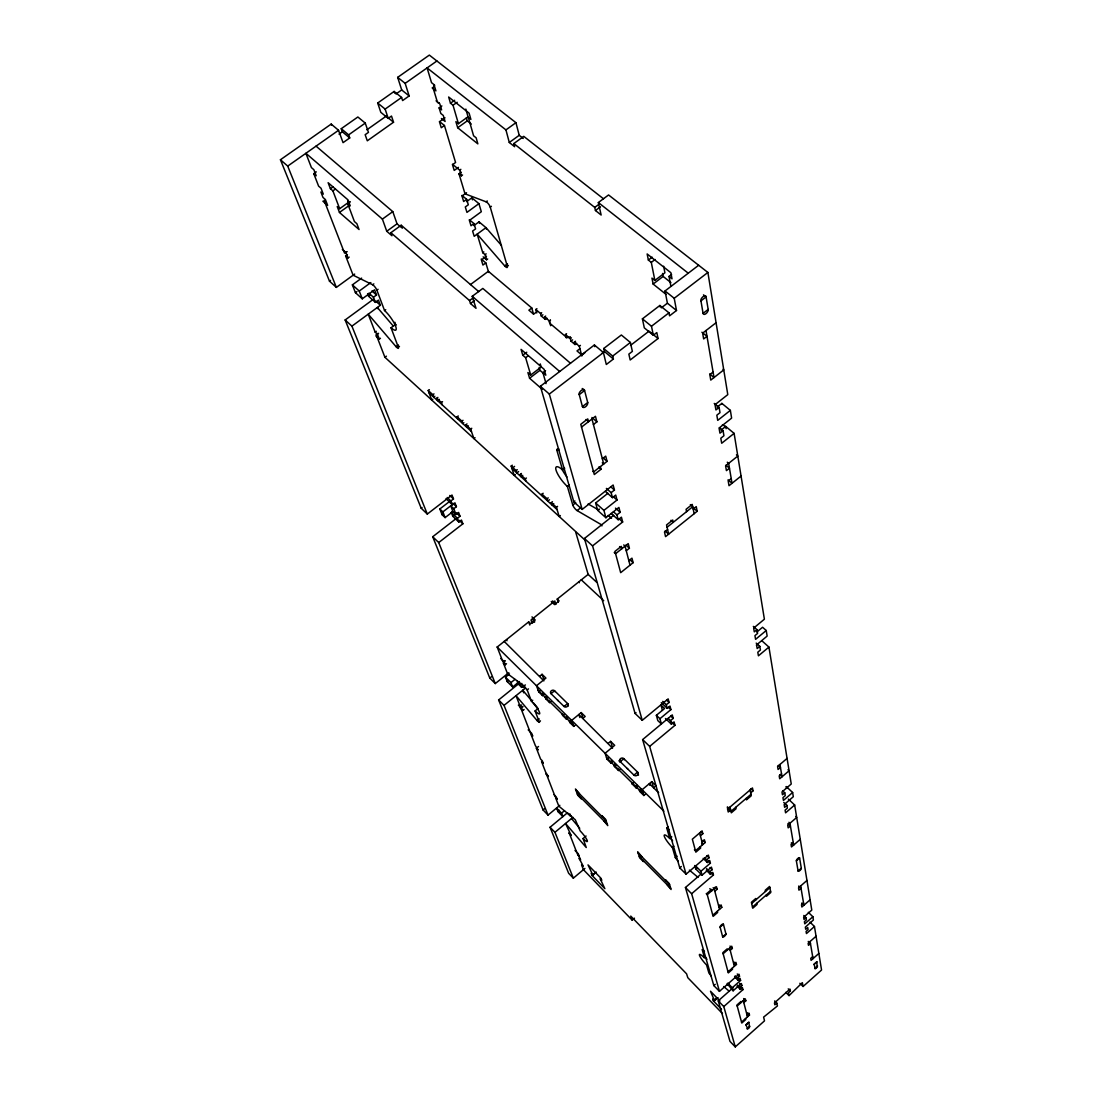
<?xml version="1.0" encoding="UTF-8"?>
<svg xmlns="http://www.w3.org/2000/svg" width="1102" height="1102" viewBox="0 0 1102 1102"><rect width="100%" height="100%" fill="white"/><g stroke="black" fill="none" stroke-linecap="round" stroke-linejoin="round"><path stroke-width="1.5" d="M745.971 1024.97L748.878 1022.229L745.971 1024.722L747.707 1028.937A2.328 0.744 -45 0 0 749.429 1027.45L748.933 1022.339M814.02 964.484L816.899 961.839L817.064 967.267A2.3 0.73 -45.8 0 1 815.37 968.727L814.047 964.222L816.871 961.784M747.004 1028.855L749.939 1026.237M814.722 968.603L817.615 966.041M774.651 1000.933L776.8 1003.096L774.858 1004.831L774.431 1002.93L789.996 989.073L790.396 991.015L788.453 992.737L789.046 995.616L802.366 982.64L803.082 986.497L821.555 970.036L814.461 926.506L809.956 922.112M732.885 987.943L718.242 1000.85L729.979 1041.376L735.268 1046.9L764.512 1020.851L763.617 1017.118L777.433 1005.947L776.8 1003.096M743.795 1002.6L745.82 1000.809L745.31 998.839L737.197 1006.002M747.004 1014.901L748.988 1013.137L749.484 1015.052L741.536 1022.105M812.684 956.619L810.728 958.341L811.086 960.365L818.855 953.45M735.268 1046.9L723.78 1006.567L742.941 989.651L742.417 987.612L740.365 989.431L739.841 987.392L741.894 985.574L741.37 983.521L733.119 990.808L727.113 983.549M814.461 926.506L806.444 933.573L806.072 931.438L808.083 929.661L807.725 927.512L805.7 929.289L805.328 927.126L813.4 920.005L812.877 916.726L808.317 912.304M816.059 936.245L808.124 943.257L808.482 945.351L810.466 943.601L808.234 941.411M701.395 873.79L685.444 887.509L713.821 985.574L719.454 991.359L738.974 974.182L739.511 976.276L737.431 978.108L737.968 980.188L740.048 978.356L740.572 980.436L732.293 987.736L733.119 990.808M727.527 985.092L729.069 983.728M803.771 915.473L806.044 917.691L804.005 919.481L803.633 917.277L811.788 910.1L794.666 805.011L788.343 799.088M721.507 1009.28L713.325 1000.836L716.837 997.737M713.325 1000.836L712.774 998.935L714.523 1000.74L718.036 997.641M812.877 916.726L804.763 923.862L804.391 921.685L806.43 919.894L806.044 917.691M733.794 964.154L735.916 962.308L736.467 964.457L728.023 971.868M803.537 902.951L801.471 904.77L801.857 907.029L810.108 899.783M713.821 985.574L715.226 984.334M723.146 953.753L731.769 946.205L732.348 948.436L730.199 950.323M806.967 880.443L798.537 887.813L798.936 890.168L801.044 888.322L798.702 886.049M751.688 903.475L769.857 887.661M752.487 907.042L770.587 891.27M722.65 936.81L725.942 933.945L723.422 924.261A2.245 0.799 -45.3 0 0 721.521 924.826A2.245 0.799 -45.3 0 0 720.102 927.14L722.65 936.81A2.218 0.785 -45.3 0 0 724.524 936.232A2.218 0.785 -45.3 0 0 725.942 933.945M798.096 871.021L801.306 868.224L799.597 857.976A2.218 0.785 -46.4 0 0 797.82 858.458A2.218 0.785 -46.4 0 0 796.36 860.8L798.096 871.021A2.19 0.771 -46.3 0 0 799.859 870.539A2.19 0.771 -46.3 0 0 801.306 868.224M712.787 915.197L721.782 907.387L721.163 904.962L718.903 906.918M800.259 839.338L791.47 846.956L791.029 844.394L793.233 842.493M720.102 927.14L723.422 924.261M796.36 860.8L799.597 857.976M714.826 891.229L717.126 889.245L716.465 886.711L707.264 894.672L706.23 893.639M719.454 991.359L691.643 893.736L713.449 874.96L712.774 872.357L710.446 874.368L709.757 871.751L712.099 869.74L711.424 867.109L702.029 875.181L700.955 871.241L710.404 863.128L709.716 860.469L707.346 862.494L703.145 858.334M786.236 786.539L792.627 792.503L783.426 800.41L782.943 797.614L785.258 795.63L784.776 792.806L782.627 790.795M783.742 802.408L786.911 805.383L784.624 807.353L784.156 804.584L793.316 796.718L792.627 792.503M794.666 805.011L785.574 812.849L785.106 810.108L787.379 808.152L786.911 805.383M575.01 850.413L578.219 853.706L579.046 855.855L577.448 854.202L579.804 857.811L580.616 859.946L579.018 858.293L582.324 864.34L583.137 866.434L581.553 864.794L583.426 869.671L632.176 920.129L634.476 918.159M686.078 874.175L649.67 746.398L674.961 725.336L674.08 721.879L671.366 724.138L670.457 720.667L673.184 718.408L672.275 714.895L642.631 739.594L679.755 867.866L686.078 874.175L708.338 855.083L709.027 857.783L706.658 859.822L707.346 862.494M702.029 875.181L695.761 868.968L696.932 867.963M784.776 792.806L782.461 794.79L781.965 791.966L791.25 784.004L768.934 647.081L761.73 640.648M787.076 758.41L777.571 766.51L778.081 769.485L780.45 767.46L778.26 765.422M700.404 835.771L702.828 833.691L702.098 830.867L692.345 839.187L695.83 852.163L700.652 848.044L700.293 846.667M750.655 792.889L753.038 790.85L752.459 787.93L727.568 809.143L728.229 812.022L730.64 809.97L727.389 806.843M678.295 861.447L675.333 857.604L677.069 856.13M750.958 794.322L730.97 811.389L727.265 807.821M701.974 841.832L704.398 839.765L705.115 842.548L695.458 850.785L694.398 849.738M781.538 773.852L779.183 775.863L779.693 778.783L789.087 770.753L787.999 769.733M679.755 867.866L681.353 866.503M675.333 857.604L672.385 847.466L673.914 846.171M671.779 836.845L669.782 838.526L666.724 828.001L668.06 826.858M596.265 872.095L592.835 874.988L588.013 864.891L600.976 878.266L601.761 880.374L600.149 878.707L604.874 888.708L592.022 875.429L595.452 872.536M567.544 812.684L550.05 827.258L568.632 873.266L573.343 878.17L584.914 868.417M569.004 833.25L571.167 835.481L565.533 823.483L586.25 847.534L583.068 838.553L586.057 836.032M645.221 794.377L643.857 795.506L639.725 791.429L641.075 790.286M653.541 787.751L655.965 785.726L651.778 781.635L642.108 789.735L643.857 795.506M637.631 786.897L636.281 788.026L632.162 783.963L633.512 782.833M637.19 785.451L635.826 786.58L636.281 788.026M640.634 788.853L639.284 789.982L639.725 791.429M768.934 647.081L758.424 655.828L757.804 652.205L760.435 650.001L759.815 646.351L756.206 643.113M569.858 813.841L570.616 816.238L571.359 815.618M573.343 878.17L554.953 832.313L572.971 817.298M633.967 775.133L637.576 772.116L623.842 758.658A2.397 2.094 -17.5 0 0 620.509 758.644A2.397 2.094 -17.5 0 0 620.247 761.661L633.967 775.133A2.411 2.121 -17 0 0 637.328 775.147A2.411 2.121 -17 0 0 637.576 772.116L638.499 775.133M662.729 703.682L661.021 705.101L664.589 708.49L656.365 715.308L657.798 720.57L661.365 723.973L659.946 718.711L670.911 709.605L670.002 706.051L667.247 708.338L661.269 702.663M756.881 631.983L762.57 627.258L766.234 630.509L755.586 639.339L754.939 635.62L757.611 633.402L756.978 629.655L753.313 626.391M611.927 760.587L610.577 761.702L611.059 763.163L612.395 762.047M518.436 683.956L498.627 699.949L543.066 809.97L548.038 815.094L559.83 805.3M756.482 645.001L767.144 636.074L766.234 630.509M557.929 811.554L556.579 808.069L561.538 813.152L562.874 816.61L557.929 811.554L559.43 810.314M615.315 763.92L613.966 765.036L614.434 766.496L618.511 770.505L619.847 769.389M618.897 760.931L620.247 759.815M620.247 761.661L623.842 758.658L624.187 759.76M614.434 766.496L615.784 765.38M619.82 762.033L621.156 760.903M759.815 646.351L757.17 648.555L756.537 644.89M561.538 813.152L564.541 810.645M608.221 743.354L610.618 741.37L614.682 745.338L605.081 753.286L607.009 759.168L611.059 763.163M613.662 515.295L584.432 538.479L635.069 713.435L642.246 720.322L668.156 698.875L669.079 702.47L666.324 704.757L667.247 708.338M756.978 629.655L754.291 631.873L753.644 628.099L764.389 619.2L734.111 433.375L725.736 426.433L722.402 424.876M543.066 809.97L544.416 808.854M607.009 759.168L608.359 758.066M635.069 713.435L635.992 712.663M546.137 774.279L548.41 776.579L545.724 772.35L541.564 761.606L543.286 763.342L542.294 760.779L540.572 759.044L536.385 748.23L538.52 746.495M570.616 719.909L569.293 720.997L569.803 722.499L573.743 726.37L575.079 725.281M582.779 718.421L585.162 716.479L581.195 712.581L571.663 720.391L573.743 726.37M569.803 722.499L571.139 721.397M564.059 706.478L567.613 703.572L554.568 690.775A2.342 1.997 -19.6 0 0 551.331 690.789A2.342 1.997 -19.6 0 0 551.014 693.668L564.059 706.478A2.342 2.011 -19.2 0 0 567.31 706.465A2.342 2.011 -19.2 0 0 567.613 703.572L568.398 705.845M567.861 718.173L566.538 719.262L562.626 715.405L563.948 714.316M567.337 716.686L566.015 717.774L566.538 719.262M546.551 696.202L545.228 697.29L545.779 698.806L549.65 702.608L550.972 701.533M524.111 709.481L522.858 710.487L519.979 705.886L516.025 695.679L537.129 720.625L539.222 718.917M537.129 720.625L539.126 722.361L540.462 720.86M519.979 705.886L521.218 704.867M543.892 694.549L542.556 695.624L538.713 691.836L540.035 690.761M530.475 732.982L520.516 707.291L521.907 706.162M521.769 707.677L523.023 706.658M538.272 708.338L535.09 710.942A9.946 1.873 50.9 0 0 539.47 712.264A9.946 1.873 50.9 0 0 531.453 701.285L532.734 700.238M543.341 693.034L542.005 694.108L542.556 695.624M551.014 693.668L554.568 690.775L554.871 691.643M545.779 698.806L547.102 697.718M517.293 683.047L521.645 687.359L523.891 685.54L524.993 688.433L504.027 705.376L548.038 815.094M504.647 661.903L503.338 662.949L507.526 673.735L524.042 685.967L525.351 684.921M539.704 676.215L542.06 674.314L545.931 678.088L536.481 685.747L538.713 691.836M531.453 701.285L527.183 689.935L528.492 688.874M519.441 681.532L512.664 687.001L507.209 681.573L508.339 680.664M512.664 687.001L510.956 682.606L514.937 679.411M521.645 687.359L520.543 684.452L521.811 683.433M503.338 662.949L505.198 664.782L506.493 663.735M628.843 560.656L631.956 558.149L633.127 562.681L620.674 572.668L614.957 551.399L621.294 546.344L621.9 548.658L619.6 546.578M693.186 509.069L696.244 506.617L697.18 511.273L665.553 536.646L664.506 532.059L667.592 529.58M741.054 476.05L729.014 485.72L728.202 480.995L731.232 478.571M508.807 672.702L495.28 683.571L489.798 678.088L491.327 676.862M507.209 681.573L505.487 677.179L509.455 673.983M532.831 622.63L532.101 623.209L530.999 620.054L554.885 600.962L555.504 604.502M533.547 622.051L534.415 621.363L532.156 619.186M626.267 550.752L629.407 548.245L628.223 543.617L615.577 553.714L614.227 552.488M667.096 527.252L692.745 506.713L690.334 504.633M503.917 660.497L502.76 661.434L497.181 647.053L528.684 621.886L530.572 623.704L535.214 619.999L531.99 616.886M505.198 664.782L504.027 661.737L505.322 660.704M558.246 602.298L557.213 599.102L588.151 574.39L575.712 532.183M611.155 513.422L618.194 519.731L621.418 517.169L622.658 521.976L592.573 545.903L642.246 720.322M734.111 433.375L721.686 443.252L720.804 438.224L723.931 435.745L723.077 430.689L719.468 427.686M607.891 493.297L595.645 502.967L597.656 510.336L605.907 517.733L618.911 507.43L620.164 512.32L616.941 514.882L618.194 519.731M721.08 430.111L725.736 426.433L726.108 428.678M723.077 430.689L719.937 433.169L719.055 428.072L731.618 418.126L730.364 410.371L721.865 403.387L717.14 407.12M605.907 517.733L603.924 510.391L617.01 500.032L615.729 495.06L612.45 497.649L611.155 492.649L614.448 490.046L613.139 485.004L582.173 509.413L573.839 501.892L540.379 386.279L594.391 344.981L603.428 352.557L606.307 364.487L613.387 359.032L612.698 356.07L603.689 348.521L621.349 334.994L630.385 342.474L632.369 351.4L628.856 354.114L630.179 359.996L658.032 338.521L656.82 332.57L653.334 335.256L644.312 327.873L642.411 318.85L659.864 305.474L668.969 312.816L669.548 315.847L676.504 310.502L674.217 298.284L665.043 290.956L698.654 265.251M714.234 403.428L719.11 407.451L715.928 409.958L715.019 404.696L727.788 394.626L707.883 272.456L608.566 194.958L598.358 202.548L601.141 215.028L595.452 210.523L594.749 207.424L513.808 143.577L523.753 136.359L603.524 198.828M597.656 510.336L599.281 509.041M730.364 410.371L717.719 420.372L716.823 415.178L720.005 412.671L719.11 407.451M573.839 501.892L574.955 501.024M601.926 525.902L601.623 524.841L577.117 510.584A4.201 1.102 51.9 0 1 572.792 505.06L575.767 502.719M560.339 515.584L559.182 516.494L556.386 507.278L551.289 502.636L552.446 501.727M577.117 510.584L581.277 507.306M602.339 458.763L605.714 456.118L607.064 461.38L593.592 471.945L592.876 471.312M553.741 503.586L552.006 504.95L551.289 502.636M600.342 466.656L601.017 469.259L594.295 474.549L580.782 424.298L587.765 418.884L588.509 421.68L586.002 419.504M556.386 507.278L557.557 506.369M542.707 496.492L541.991 494.164L543.148 493.255M549.512 499.743L547.777 501.093L547.06 498.779L548.217 497.87M713.077 372.049L709.812 374.611L710.762 380.094L723.766 369.9L723.036 369.308M572.792 505.06L567.378 486.45L569.197 485.032M567.378 486.45A14.285 3.829 52.2 0 1 556.055 470.182A14.285 3.829 52.2 0 1 562.571 469.92L564.706 468.254M522.734 475.361L521.012 476.698L520.254 474.37L521.411 473.474M452.151 511.865L451.338 512.499L452.798 516.287L458.859 522.059L461.449 520.048L462.868 523.808L438.72 542.556L495.28 683.571M581.525 427.094L595.466 416.28L596.898 421.846L593.427 424.532M716.08 322.721L702.649 333.135L703.641 338.934L706.988 336.33L701.905 332.239M562.571 469.92L556.868 450.332L558.728 448.886M525.985 481.243L525.241 478.902L526.398 478.006M445.112 517.609L442.88 511.879L450.732 505.818L452.922 511.576L445.112 517.609L442.081 514.717L443.376 513.711M579.156 394.282L582.421 406.597L587.71 402.519L584.487 390.163A2.7 1.501 -50.1 0 0 583.578 389.474L582.875 389.571M703.076 313.367L708.173 309.428L706.024 296.534A2.672 1.433 -52.7 0 0 705.239 295.763L704.591 295.832A4.091 2.19 -52.7 0 0 701.602 298.256L701.271 298.821A2.672 1.433 -52.7 0 0 700.886 300.502L703.076 313.367A3.471 1.846 -52.5 0 0 706.01 313.629A3.471 1.846 -52.5 0 0 708.173 309.428M458.859 522.059L457.426 518.271L460.016 516.259L458.584 512.444L455.98 514.469L453.79 508.711L456.407 506.7L454.947 502.829L452.33 504.854L446.021 498.572M515.364 474.535L514.221 475.417L511.176 466.077L512.32 465.196M514.565 466.394L511.934 468.433L557.089 509.606M452.798 516.287L454.575 514.909M518.601 471.601L516.879 472.937L516.122 470.595L517.279 469.7M489.798 678.088L432.7 536.743L456.173 518.56M579.253 394.64L584.583 390.521L582.214 388.496M700.955 300.874L706.093 296.906L703.489 294.854M373.564 299.138L345.146 319.966L421.184 508.201L427.3 514.083L451.999 495.032L453.487 498.944L450.856 500.969L452.33 504.854M442.081 514.717L439.836 508.972L450.291 500.914M612.698 356.07L630.385 342.474M653.334 335.256L651.489 326.247L668.969 312.816M630.496 345.408L649.023 331.165L658.032 338.521M421.184 508.201L422.066 507.526M584.845 352.833L581.897 355.078L576.993 350.932L579.928 348.687M475.031 437.714L473.901 438.582L470.623 429.146L465.843 424.793L466.986 423.926M602.188 353.191L604.406 351.497L603.689 348.521M661.324 307.844L667.399 303.202L665.043 290.956M582.173 509.413L549.319 394.061L603.428 352.557M674.217 298.284L707.883 272.456M576.69 343.287L575.037 344.554L574.404 342.075L575.506 341.234M542.198 389.24L529.58 378.234L539.952 370.313L539.14 367.462M666.104 294.413L653.142 284.054L663.128 276.423L662.564 273.448M468.378 425.868L466.683 427.163L465.843 424.793M546.041 383.634L542.914 372.655L545.559 370.644M670.884 286.258L669.038 276.437L671.586 274.494M470.623 429.146L471.766 428.279M581.815 356.042L579.308 346.221L580.41 345.381M457.964 419.215L457.123 416.845L458.267 415.977M566.359 337.928L565.464 334.54L566.566 333.699M463.846 422.686L462.716 423.54L461.876 421.171L463.019 420.303M575.037 344.554L570.974 341.11L570.326 338.645L571.428 337.804M570.974 341.11L572.627 339.857M529.58 378.234L527.899 372.545L530.723 375.011L541.151 367.062L540.255 363.908M653.142 284.054L651.957 278.117L654.863 280.431L664.905 272.786L663.652 266.202M530.723 375.011L525.64 357.723L522.789 355.243L526.742 352.241M654.863 280.431L651.296 262.386L648.362 260.058L652.177 257.179M525.64 357.723L528.285 355.712M651.296 262.386L655.111 259.493M434.863 396.279L433.733 397.119L432.852 394.736L428.21 390.494L429.339 389.653M546.895 318.147L545.256 319.373L541.275 316.012L542.914 314.786M432.838 399.186L431.708 400.04L428.21 390.494M439.299 399.379L437.604 400.66L436.736 398.263L437.866 397.409M545.256 319.373L544.567 316.894L545.669 316.067M442.274 404.916L441.42 402.533L442.549 401.679M550.284 324.346L549.361 320.944L550.463 320.117M470.416 284.605L488.351 271.299L531.784 307.995L528.877 310.185L533.616 314.194L536.522 312.004M536.784 312.927L535.834 309.51L536.922 308.684M432.852 394.736L433.981 393.882M541.275 316.012L540.586 313.533L541.688 312.706M570.492 363.247L482.828 288.435L472.221 296.314L476.023 308.312L470.485 303.532L469.535 300.557L473.474 297.623M594.749 207.424L598.551 204.6M470.485 303.532L474.425 300.612M595.452 210.523L600.507 206.763M380.452 338.273L379.322 339.099L377.421 334.168L375.162 332.129L368.22 314.18L395.976 346.579L398.249 344.885M487.69 258.97L486.602 259.769L485.073 254.658L482.759 252.716L477.166 234.147L504.675 265.858L507.443 263.819M386.389 356.18L384.915 357.282L376.126 334.595L377.628 333.493M395.976 346.579A3.981 0.95 53.5 0 0 398.332 347.213L399.475 346.359M504.675 265.858A3.926 1.185 54.3 0 0 507.306 266.271L508.408 265.444M377.421 334.168L378.551 333.341M485.073 254.658L486.161 253.859M486.478 256.229L481.395 259.976L482.924 265.045L485.83 262.91L481.243 259.039M398.332 347.213L391.031 327.776L395.37 324.567M391.031 327.776A13.568 3.292 53.7 0 0 395.618 326.192A13.568 3.292 53.7 0 0 384.543 310.544L385.728 309.69M375.162 332.129L376.292 331.289M482.759 252.716L483.847 251.917M367.6 293.697L368.578 296.259L375.41 302.375L378.454 300.143L380.383 305.24L351.924 326.151L427.3 514.083M347.419 254.603L345.629 255.898L353.122 275.211L372.628 284.743L373.826 283.875M461.297 172.188L458.997 173.854L465.016 193.828L486.106 201.818L487.263 200.977M361.635 278.117L352.378 284.867L355.423 292.677L362.269 298.821L374.57 289.826L376.512 295.005L373.454 297.237L375.41 302.375M368.578 296.259L370.093 295.143M384.543 310.544L376.884 290.157L378.069 289.289M507.306 266.271L490.266 207.162L491.409 206.322M469.3 219.697L473.984 223.582L471.009 225.758L469.397 220.441L481.312 211.722L478.929 203.636L471.849 197.823L466.628 201.625M473.86 225.621L479.012 221.846L485.996 227.646L501.451 245.443M461.931 195.426L466.669 199.324L463.653 201.514L461.986 196.032L466.532 192.726M355.423 292.677L356.952 291.548M362.269 298.821L359.252 291.038L370.837 282.567M478.929 203.636L466.945 212.383L465.306 206.969L468.309 204.779L466.669 199.324M523.23 138.453L519.221 135.298L515.943 122.68L429.339 55.1L397.67 77.36L405.164 83.353L409.145 95.943L402.602 100.571L401.596 97.444L394.13 91.438L377.697 103.023L380.824 112.335L388.221 118.382L391.499 116.054L393.538 122.212L367.297 140.808L365.161 134.706L368.467 132.364L365.258 123.107L357.861 116.991L341.248 128.7L348.618 134.871L349.72 137.943L343.053 142.654L338.548 130.284L331.179 124.085L280.445 159.749L329.484 281.162L336.372 287.388L354.679 274.081M346.565 251.724L344.568 253.157L324.112 200.371M349.155 257.11L347.97 257.964L345.849 252.496L347.047 251.628M462.551 174.984L461.407 175.824L459.699 170.163L460.856 169.322M478.764 291.617L401.183 225.235L390.866 232.715L391.926 235.732L386.747 231.255L397.037 223.802L392.78 211.612L316.054 146.139M513.808 143.577L514.634 146.704L509.289 142.489L519.221 135.298M329.484 281.162L330.531 280.404M386.747 231.255L382.408 219.105L392.78 211.612M509.289 142.489L505.942 129.898L515.943 122.68M458.446 167.366L454.217 170.424L452.481 164.721L455.581 162.49L444.437 125.49L439.533 121.551M350.271 201.914L347.736 203.718L354.403 221.53L356.869 223.692L359.059 229.533L339.457 212.452L337.226 206.584L339.664 208.705L349.623 201.57M458.418 123.672L453.018 105.241L450.484 103.23L448.652 97.004L469.108 113.175L470.885 119.402L468.322 117.363L473.584 135.78L476.133 137.805L477.855 143.866L457.688 127.736L455.897 121.675L458.418 123.672L468.033 116.784L465.829 109.084M339.457 212.452L349.375 205.344M457.688 127.736L467.262 120.862L466.394 117.831M445.001 117.804L439.45 121.771L441.268 127.749L444.437 125.49M441.406 118.52L445.098 121.482L443.279 115.448L440.814 113.465L439.133 107.9L441.874 105.957M339.664 208.705L332.887 190.866L330.421 188.731L332.942 186.941M450.484 103.23L454.644 100.268M332.887 190.866L335.407 189.062M453.018 105.241L457.192 102.266M322.872 201.198L327.638 205.371L325.393 199.531L322.982 197.437L320.902 192.051L323.299 194.145L321.013 188.222L318.602 186.128L313.767 173.648L316.274 171.871M348.618 134.871L365.258 123.107M388.221 118.382L385.135 109.084L401.596 97.444M366.856 129.816L386.141 116.178L393.538 122.212M280.445 159.749L287.718 166.099L338.548 130.284M405.164 83.353L436.902 60.996M339.044 134.127L342.364 131.785L341.248 128.7M395.962 93.987L401.693 89.951L397.67 77.36M588.124 503.972L598.827 510.088M608.139 515.405L611.541 518.271M524.042 685.967L527.183 689.935M689.356 870.112L698.062 877.371M505.942 129.898L427.094 67.911L431.529 82.664L434.036 84.647L435.91 90.901L432.177 87.926M598.358 202.548L688.254 273.2M669.038 276.437L672.013 278.806L670.87 272.717L647.149 253.956L648.362 260.058M467.262 120.862L471.312 124.071M663.128 276.423L670.925 282.622M436.061 100.805L439.781 103.767L441.613 109.883L439.133 107.9M401.693 89.951L409.145 95.943M667.399 303.202L676.504 310.502M377.697 103.023L385.135 109.084M642.411 318.85L651.489 326.247M452.481 164.267L459.699 170.163M709.66 373.991L714.013 377.531L706.01 330.531M458.997 173.854L461.407 175.824M736.425 454.892L737.803 456.049L725.584 465.815L726.411 470.637L729.469 468.198L725.942 465.237M342.364 131.785L349.72 137.943M604.406 351.497L613.387 359.032M483.144 256.862L486.602 259.769M727.265 462.206L728.642 463.377L732.031 483.296L728.023 479.893M723.683 986.552L729.193 991.194M535.834 309.51L540.586 313.533M544.567 316.894L549.361 320.944M565.464 334.54L570.326 338.645M574.404 342.075L579.308 346.221M397.037 223.802L400.935 227.15M382.408 219.105L305.888 153.302L311.425 167.6L313.863 169.694L316.191 175.755L313.767 173.648M472.221 296.314L559.692 371.512M390.866 232.715L469.535 300.557M347.736 203.718L350.229 205.881L347.984 199.861L328.12 182.698L330.421 188.731M542.914 372.655L545.807 375.176L544.154 369.335L521.067 349.389L522.789 355.243M539.952 370.313L543.754 373.606M591.912 417.52L596.898 421.846M693.723 508.27L697.18 511.273M540.379 386.279L549.319 394.061M603.414 458.17L607.064 461.38M670.939 520.296L673.253 522.32L672.73 520.006L666.558 524.951L668.652 534.167L665.085 531.012M602.284 462.771L603.703 464.011L591.981 418.98M598.593 467.124L601.017 469.259M610.866 486.877L614.448 490.046M342.336 249.383L345.849 252.496M345.629 255.898L347.97 257.964M606.375 488.406L611.155 492.649M613.456 496.878L617.01 500.032M605.315 491.313L612.45 497.649M371.953 290.928L376.512 295.005M615.467 508.118L620.164 512.32M368.894 293.16L373.454 297.237M613.401 511.727L616.941 514.882M375.837 301.177L380.383 305.24M619.145 518.835L622.658 521.976M352.378 284.867L359.252 291.038M595.645 502.967L603.924 510.391M625.964 545.132L629.407 548.245M623.718 544.925L625.068 546.137L630.013 565.174M629.71 559.582L633.127 562.681M375.961 336.041L379.322 339.099M436.736 398.263L441.42 402.533M457.123 416.845L461.876 421.171M511.176 466.077L516.122 470.595M520.254 474.37L525.241 478.902M541.991 494.164L547.06 498.779M429.091 392.891L471.449 431.516M345.146 319.966L351.924 326.151M584.432 538.479L592.573 545.903M384.818 357.2L585.754 540.765M588.069 574.307L596.581 582.187M581.222 579.79L603.703 600.686M779.872 774.747L782.034 776.772L779.941 764.485M795.658 816.472L796.691 817.464L787.71 825.205L788.178 827.864L790.409 825.935L787.916 823.58M449.795 495.459L453.487 498.944M666.682 700.211L669.079 702.47M557.213 599.102L559.113 600.893L554.499 604.585L551.248 601.499M711.272 976.083L708.917 973.038L706.561 964.98A9.326 1.612 49.4 0 1 699.453 955.255A9.326 1.612 49.4 0 1 704.536 958.01L702.167 949.552L704.467 951.481M447.164 497.484L450.856 500.969M662.729 701.354L666.324 704.757M452.743 503.228L456.407 506.7M668.528 707.346L670.911 709.605M788.922 822.285L789.955 823.277L793.674 845.055L791.346 842.837M552.543 600.934L555.931 604.158M750.861 788.784L753.038 790.85M450.732 505.818L453.79 508.711M456.366 512.802L460.016 516.259M670.801 716.148L673.184 718.408M452.922 511.576L455.98 514.469M451.338 512.499L457.426 518.271M668.087 718.408L670.457 720.667M459.231 520.364L462.868 523.808M671.421 721.975L674.961 725.336M665.456 718.518L671.366 724.138M439.836 508.972L442.88 511.879M656.365 715.308L659.946 718.711M432.7 536.743L438.72 542.556M642.631 739.594L649.67 746.398M801.719 903.089L803.923 905.224L800.644 885.967M700.679 831.583L702.828 833.691M504.137 641.364L543.878 680.871M658.665 792.765L649.367 783.66L649.849 785.299M702.966 840.44L705.115 842.548M557.516 700.045L558.328 700.858M627.093 768.383L627.947 769.224M701.63 843.553L702.704 844.6L699.66 832.947M497.112 646.984L663.872 811.155M706.919 855.703L709.027 857.783M538.162 690.32L573.233 724.882M606.527 757.708L643.43 794.074M708.311 861.061L710.404 863.128M704.55 857.742L706.658 859.822M500.776 658.528L504.027 661.737M710.019 867.673L712.099 869.74M522.816 686.284L524.993 688.433M711.369 872.908L713.449 874.96M517.279 681.215L520.543 684.452M706.63 868.651L709.757 871.751M706.286 870.236L710.446 874.368M505.487 677.179L510.956 682.606M695.72 866.048L700.955 871.241M715.074 887.206L717.126 889.245M713.146 887.675L714.165 888.708L719.537 909.343M709.812 888.653L711.864 890.692L711.534 889.424L706.919 893.405L713.104 916.409L717.609 912.497L717.292 911.299M799.859 983.287L803.082 986.497M719.372 904.976L721.782 907.387M518.367 705.142L520.516 707.291M520.172 707.801L522.858 710.487M788.233 988.852L790.396 991.015M498.627 699.949L504.027 705.376M528.189 729.868L531.715 733.395L532.762 736.095L530.999 734.318L535.365 745.613L538.134 749.994L536.385 748.23M685.444 887.509L691.643 893.736M785.822 992.379L789.046 995.616M575.919 790.23L606.045 820.618M638.086 852.934L669.617 884.741M730.02 946.095L732.348 948.436M577.31 794.046L607.34 824.351M639.284 856.598L670.705 888.322M734.18 962.142L736.467 964.457M737.252 973.989L739.511 976.276M738.326 978.149L740.572 980.436M735.172 975.807L737.431 978.108M734.593 976.758L737.968 980.188M739.662 983.301L741.894 985.574M554.044 794.68L556.276 796.953L557.199 799.349L555.532 797.641L558.824 806.141L575.285 819.736L580.203 830.936A8.844 1.474 50.3 0 1 587.228 840.468A8.844 1.474 50.3 0 1 583.068 838.553M740.723 987.378L742.941 989.651M737.61 985.119L739.841 987.392M567.654 813.221L570.616 816.238M737.031 986.014L740.365 989.431M743.616 998.564L745.82 1000.809M727.802 983.149L732.293 987.736M747.321 1012.834L749.484 1015.052M719.937 1000.974L710.501 991.235L714.523 1000.74M550.05 827.258L554.953 832.313M718.242 1000.85L723.78 1006.567M592.835 874.988L591.237 873.335L592.022 875.429M722.457 1013.564L687.8 977.694L686.587 973.837L630.743 916.093L632.176 920.129M392.932 325.655L377.339 307.472L377.779 308.615M669.258 829.613L666.724 828.001M531.963 701.134L522.747 690.238L523.726 692.814M533.285 702.69L537.239 707.36M571.483 818.524L579.721 828.291M287.718 166.099L336.372 287.388M546.22 773.604L555.064 796.443M569.1 832.685L577.021 853.127M506.548 639.573L506.989 640.744M535.09 710.942L539.195 721.893M347.736 200.936L348.824 203.87M394.86 322.225L395.26 323.285M331.179 124.085L331.606 125.256M579.5 793.839L575.451 788.963L577.779 795.3L581.346 798.909L580.878 797.641M549.099 701.106L549.65 702.608M542.06 674.314L543.713 678.928M528.684 621.886L529.8 625.041M562.089 713.903L562.626 715.405M534.415 621.363L534.663 622.051M602.395 816.94L601.954 815.687L605.604 819.365L607.781 825.605L603.703 820.687M401.183 225.235L402.23 228.266M579.831 717.54L578.812 714.537L612.547 748.162M581.195 712.581L582.71 717.113M394.13 91.438L394.709 93.202M641.832 856.722L637.686 851.708L639.683 857.824L643.416 861.585L643.017 860.373M618.043 769.044L618.511 770.505M610.618 741.37L612.037 745.82M631.708 782.516L632.162 783.963M665.801 880.884L665.429 879.685L669.245 883.542L671.077 889.521L666.903 884.479M579.018 581.691L579.321 582.696M473.984 223.582L475.582 228.885L472.606 231.062L474.204 236.31L485.996 227.646L486.437 229.161M485.83 262.91L488.696 272.442M471.849 197.823L472.455 199.848M479.012 221.846L479.453 223.362M651.778 781.635L653.045 785.988M531.784 307.995L533.451 313.932M694.811 865.497L695.761 868.968M550.421 324.815L550.669 325.737M661.021 705.101L662.426 710.404M727.458 949.979L727.168 948.863L722.857 952.638L728.312 972.928L732.527 969.223L732.251 968.162M741.26 1002.421L740.999 1001.429L736.935 1005.024L741.784 1023.055L745.751 1019.529L745.503 1018.579M729.62 948.092L734.359 966.302M743.285 1000.63L747.5 1016.815M594.391 344.981L594.804 346.675M730.006 807.063L731.287 812.835L736.081 808.73L735.764 807.298M756.041 899.687L755.779 898.488L751.399 902.29L752.735 908.227L757.074 904.439L756.826 903.254M686.587 511.645L686.091 509.303L692.235 504.385L694.15 513.697M746.164 798.427L746.453 799.873L751.233 795.796L750.076 789.955M765.491 891.463L765.229 890.251L769.595 886.463L770.808 892.468L766.482 896.243L766.234 895.058M659.864 305.474L660.167 307.003M810.108 941.507L813.028 958.63M721.865 403.387L722.03 404.365M786.277 786.8L786.553 788.385M587.71 402.519A3.513 1.942 -49.9 0 1 585.617 406.693A3.513 1.942 -49.9 0 1 582.421 406.597M582.862 389.598A4.119 2.3 -50 0 0 579.79 392.078L579.459 392.629A2.7 1.501 -50 0 0 579.156 394.282M486.106 201.818A4.091 1.267 54.9 0 1 490.266 207.162M550.421 320.255A2.879 2.19 -15.4 0 0 550.036 323.423L566.111 337.005A2.893 2.218 -15 0 0 570.326 336.716M672.385 847.466A10.497 2.066 49.8 0 1 664.272 836.225A10.497 2.066 49.8 0 1 669.782 838.526M672.619 840.895A10.497 2.094 49.8 0 1 669.603 836.817M706.961 959.332A9.326 1.625 49.4 0 1 705.321 957.252M372.628 284.743A4.16 1.019 54 0 1 376.884 290.157M556.868 450.332A4.38 1.198 52.4 0 1 559.32 450.608M566.951 476.973A14.271 3.871 52.2 0 1 561.937 469.053M396.348 324.952A13.555 3.32 53.7 0 1 395.659 324.36M434.711 85.198A3.705 2.521 -56 0 0 433.747 86.355L433.472 86.879A2.424 1.653 -56 0 0 433.293 88.532L437.287 101.783A3.154 2.135 -55.6 0 0 439.202 102.899"/></g></svg>
